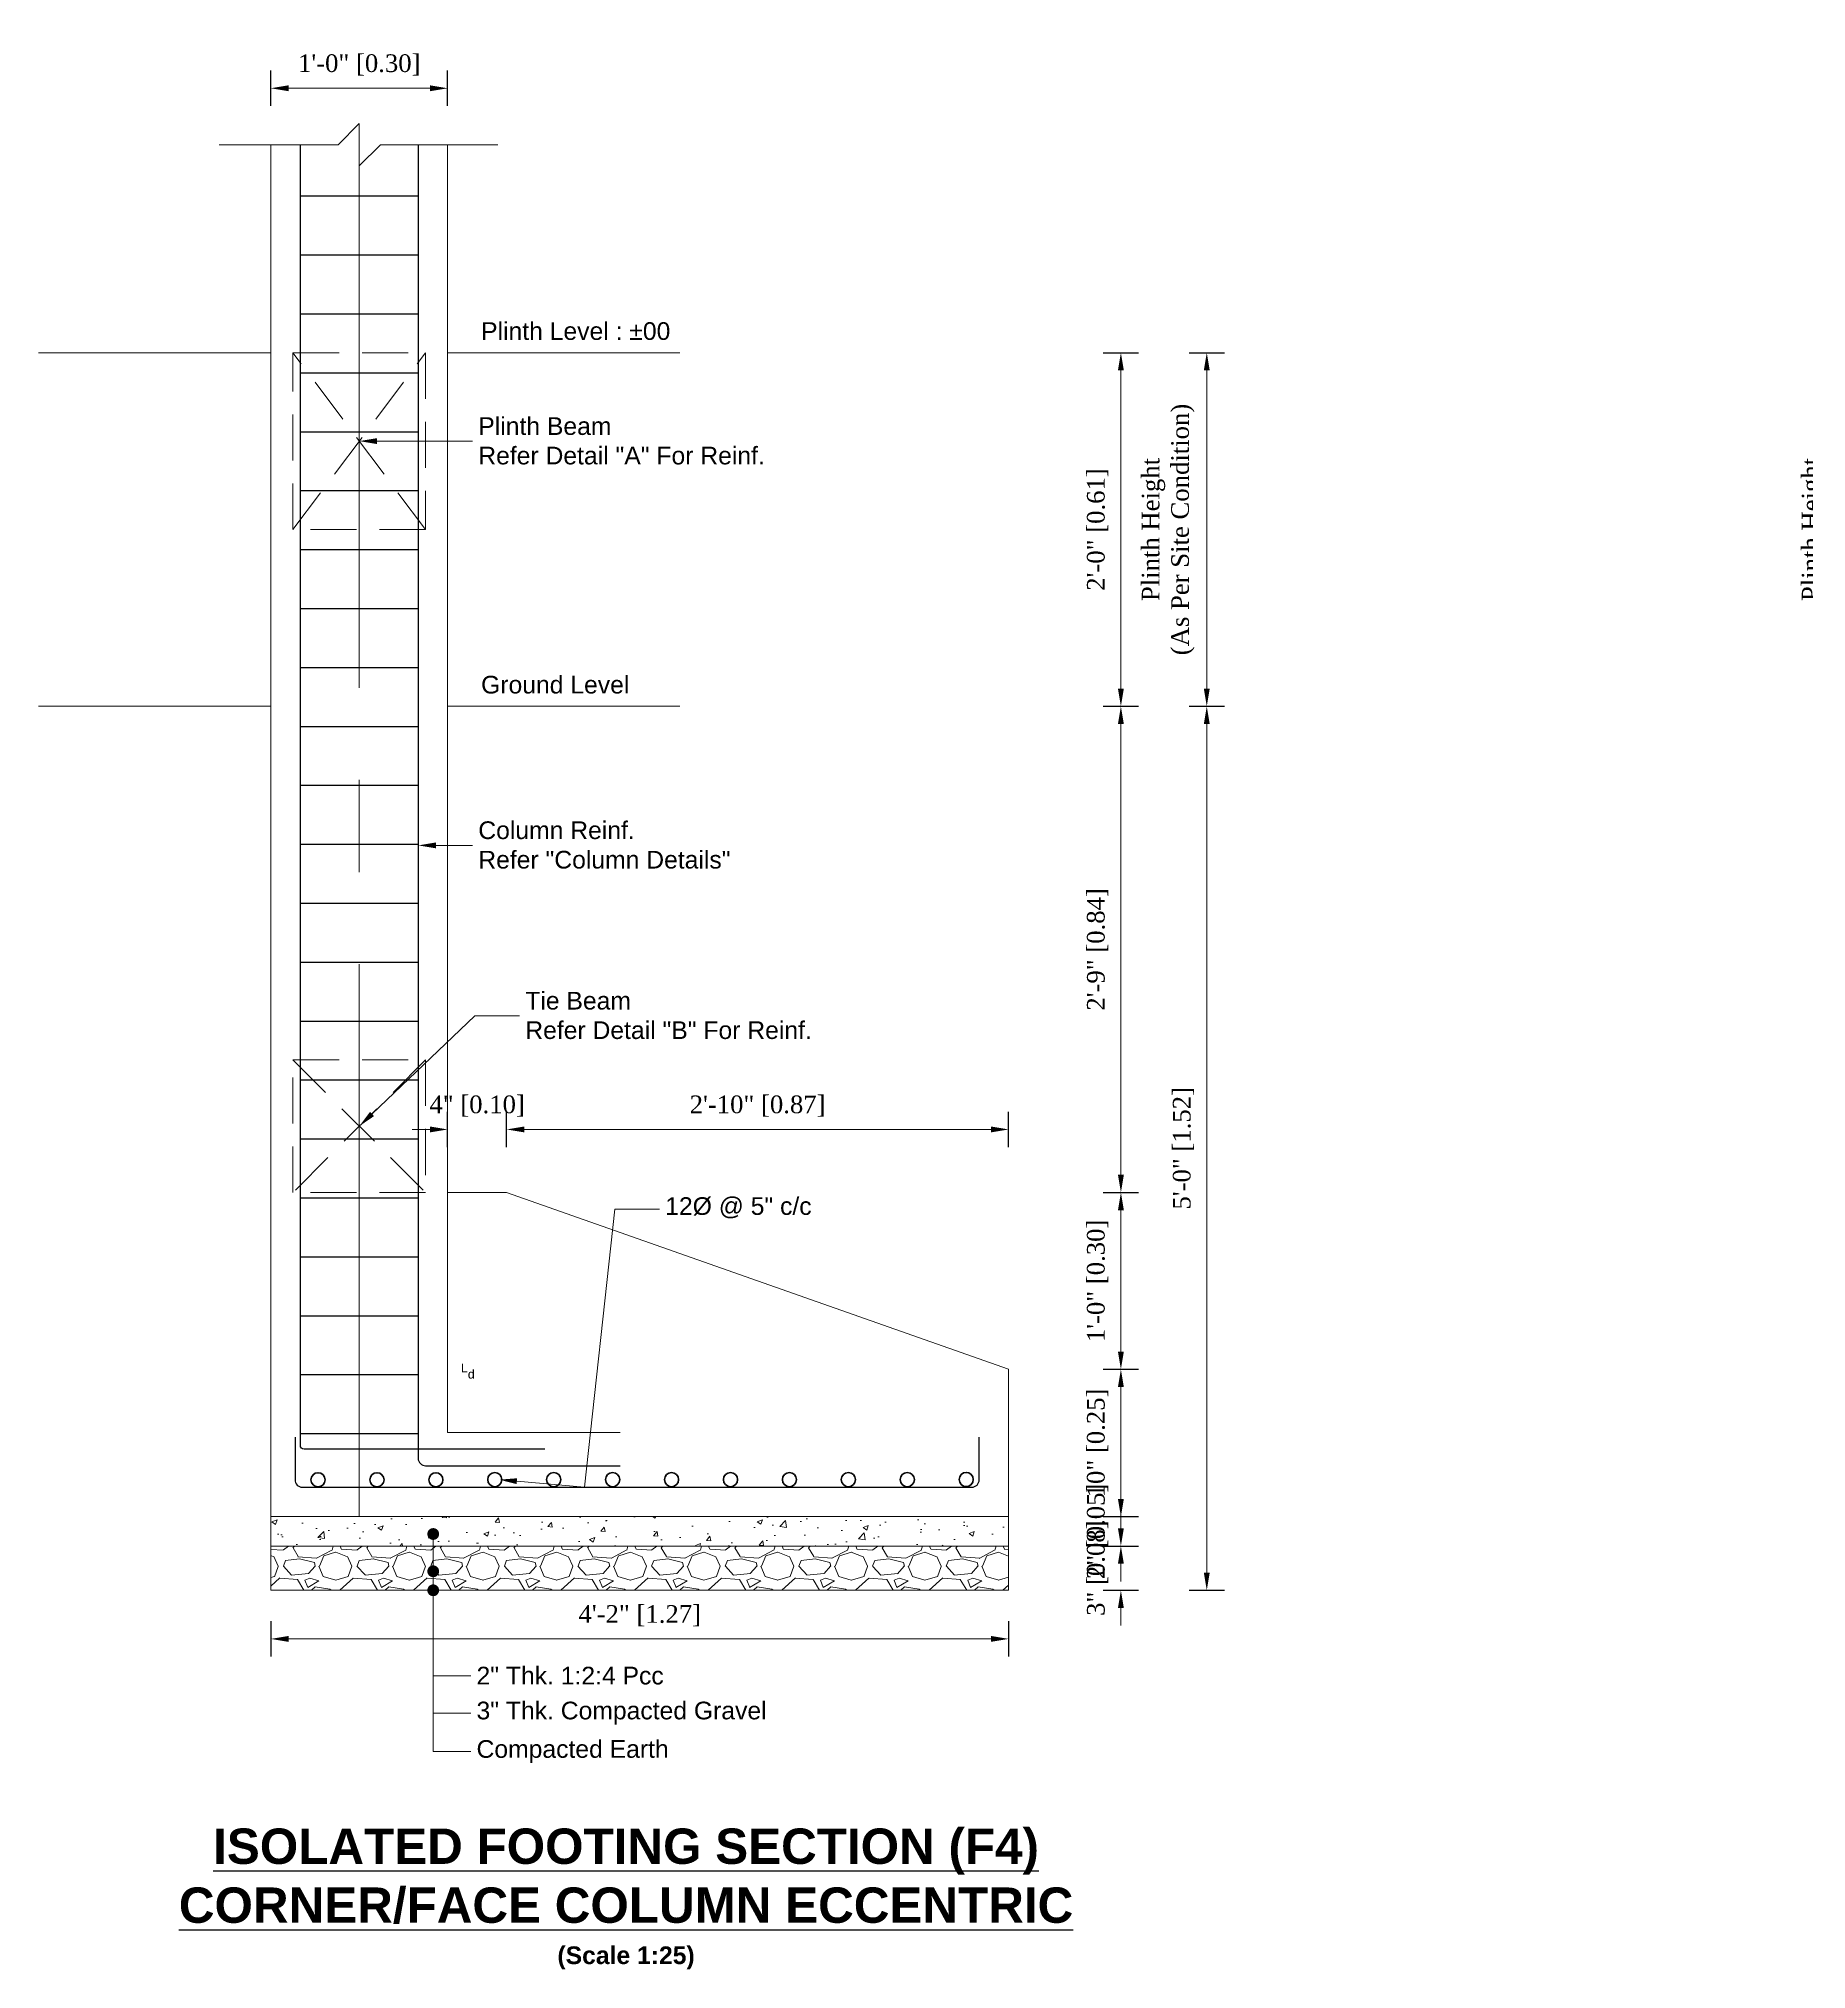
# Model space of a CAD drawing. Header units: feet. Extents: x 4160 to 31260, y -20219 to -1382.
# Drawn here: x 21050 to 21170, y -5240.3 to -5109.2 of the extents above; entities that cross this region are included whole.
import ezdxf
from ezdxf import colors
from ezdxf.entities.mleader import LeaderData, LeaderLine
from ezdxf.math import Vec2, Vec3

# ---------------------------------------------------------------- set-up
doc = ezdxf.new("R2010")
doc.units = ezdxf.units.FT
doc.header["$LTSCALE"] = 50
doc.header["$MEASUREMENT"] = 0
doc.header["$PDMODE"] = 34
doc.linetypes.add('CENTER2', pattern=[1.125, 0.75, -0.125, 0.125, -0.125])
doc.linetypes.add('HIDDEN', pattern=[0.375, 0.25, -0.125])
for name, color, linetype, lineweight in [('IES_WR_Center Line', 7, 'CENTER2', 13), ('IES_WR_Dimension', 7, 'Continuous', 15), ('IES_WR_Elevation', 4, 'Continuous', 15), ('IES_WR_GL', 3, 'ORIGINAL_GL', 15), ('IES_WR_Hatch ANSI31', 8, 'Continuous', 15), ('IES_WR_Leader', 7, 'Continuous', 15), ('IES_WR_Rebar Concrete Line', 2, 'Continuous', 15), ('IES_WR_Rebar-Main', 1, 'Continuous', 30), ('IES_WR_Stirrups', 6, 'Continuous', 25), ('IES_WR_Text Structure', 70, 'Continuous', 20), ('Reference', 7, 'Continuous', 15), ('Reinforcement', 1, 'Continuous', 40)]:
    doc.layers.add(name, color=color, linetype=linetype, lineweight=lineweight)
doc.layers.add('IES_WR_TEMPLATE-TITLE TEXT', color=7, linetype='Continuous')
doc.styles.add('arial', font='times.ttf')
doc.styles.add('Arial Annotation', font='arial.ttf', dxfattribs={"height": 0.06})
doc.styles.get("Standard").update_dxf_attribs({"font": 'arial.ttf'})
doc.linetypes.add('ORIGINAL_GL', pattern='A,10,-1,["V",Standard,S=2,R=180,X=1,Y=0],-1,0', length=12)
doc.dimstyles.new('SECS', dxfattribs={"dimtxt": 0.06, "dimasz": 0.06, "dimexe": 0.06, "dimexo": 0, "dimgap": 0.04, "dimtad": 1, "dimdec": 0, "dimzin": 3, "dimdsep": 46, "dimlunit": 4, "dimtxsty": 'arial', "dimcen": 1.25, "dimclrd": 256, "dimclrt": 3, "dimadec": 0, "dimazin": 0, "dimtfac": 1, "dimtdec": 0, "dimtix": 1, "dimtofl": 0, "dimtmove": 2, "dimatfit": 1, "dimfxl": 0.06, "dimfxlon": 1, "dimtolj": 1, "dimtzin": 0, "dimlwd": -1, "dimarcsym": 0})

# ---------------------------------------------------------------- blocks, each defined once
blk = doc.blocks.new('*U360')
at = {"layer": 'IES_WR_Stirrups'}
blk.add_lwpolyline([(0, 4), (0, -4)], dxfattribs=at)
blk = doc.blocks.new('*U361')
at = {"color": 0, "linetype": 'ByBlock', "lineweight": -2, "transparency": 16777216, "rotation": 90}
for p in [(539.81, 186.35), (539.81, 182.35), (539.81, 178.35), (539.81, 174.35), (539.81, 170.35), (539.81, 166.35), (539.81, 162.35), (539.81, 158.35), (539.81, 154.35), (539.81, 150.35), (539.81, 146.35), (539.81, 142.35), (539.81, 138.35), (539.81, 134.35), (539.81, 130.35), (539.81, 126.35), (539.81, 122.35), (539.81, 118.35), (539.81, 114.35), (539.81, 110.35), (539.81, 106.35), (539.81, 102.35)]:
    blk.add_blockref('*U360', p, dxfattribs=at)
blk = doc.blocks.new('*D685')
at = {"layer": 'Defpoints', "color": 0}
for p in [(21077.79, -5112.59), (21065.79, -5116.42), (21077.79, -5116.42)]:
    blk.add_point(p, dxfattribs=at)
at = {"layer": 'IES_WR_Dimension', "color": 0, "lineweight": -2}
for p, q in [((21065.79, -5113.79), (21065.79, -5111.39)), ((21077.79, -5113.79), (21077.79, -5111.39))]:
    blk.add_line(p, q, dxfattribs=at)
at = {"layer": 'IES_WR_Dimension'}
blk.add_line((21066.99, -5112.59), (21076.59, -5112.59), dxfattribs=at)
for points in [[(21066.99, -5112.39), (21066.99, -5112.79), (21065.79, -5112.59)], [(21076.59, -5112.39), (21076.59, -5112.79), (21077.79, -5112.59)]]:
    blk.add_solid(points, dxfattribs=at)
at = {"layer": 'IES_WR_Dimension', "color": 3, "insert": (21071.79, -5111.01), "char_height": 1.2, "attachment_point": 5, "style": 'arial'}
blk.add_mtext('\\A1;1\'-0" [0.30]', dxfattribs=at)
blk = doc.blocks.new('*D687')
at = {"layer": 'Defpoints', "color": 0}
for p in [(21065.79, -5214.54), (21115.87, -5214.54), (21115.87, -5217.84)]:
    blk.add_point(p, dxfattribs=at)
at = {"layer": 'IES_WR_Dimension', "color": 0, "lineweight": -2}
for p, q in [((21065.79, -5216.64), (21065.79, -5219.04)), ((21115.87, -5216.64), (21115.87, -5219.04))]:
    blk.add_line(p, q, dxfattribs=at)
at = {"layer": 'IES_WR_Dimension'}
blk.add_line((21066.99, -5217.84), (21114.67, -5217.84), dxfattribs=at)
for points in [[(21066.99, -5217.64), (21066.99, -5218.04), (21065.79, -5217.84)], [(21114.67, -5217.64), (21114.67, -5218.04), (21115.87, -5217.84)]]:
    blk.add_solid(points, dxfattribs=at)
at = {"layer": 'IES_WR_Dimension', "color": 3, "insert": (21090.83, -5216.27), "char_height": 1.2, "attachment_point": 5, "style": 'arial'}
blk.add_mtext('\\A1;4\'-2" [1.27]', dxfattribs=at)
blk = doc.blocks.new('*D689')
at = {"layer": 'Defpoints', "color": 0}
for p in [(21115.87, -5211.54), (21123.49, -5211.54), (21115.87, -5214.54)]:
    blk.add_point(p, dxfattribs=at)
at = {"layer": 'IES_WR_Dimension'}
for p, q in [((21123.49, -5210.34), (21123.49, -5209.14)), ((21123.49, -5215.74), (21123.49, -5216.94))]:
    blk.add_line(p, q, dxfattribs=at)
at = {"layer": 'IES_WR_Dimension', "color": 0, "lineweight": -2}
for p, q in [((21122.29, -5211.54), (21124.69, -5211.54)), ((21122.29, -5214.54), (21124.69, -5214.54))]:
    blk.add_line(p, q, dxfattribs=at)
at = {"layer": 'IES_WR_Dimension'}
for points in [[(21123.29, -5210.34), (21123.69, -5210.34), (21123.49, -5211.54)], [(21123.29, -5215.74), (21123.69, -5215.74), (21123.49, -5214.54)]]:
    blk.add_solid(points, dxfattribs=at)
at = {"layer": 'IES_WR_Dimension', "color": 3, "insert": (21121.91, -5213.04), "char_height": 1.2, "attachment_point": 5, "rotation": 90, "style": 'arial'}
blk.add_mtext('\\A1;3" [0.08]', dxfattribs=at)
blk = doc.blocks.new('*D691')
at = {"layer": 'Defpoints', "color": 0}
for p in [(21115.87, -5209.54), (21123.49, -5209.54), (21115.87, -5211.54)]:
    blk.add_point(p, dxfattribs=at)
at = {"layer": 'IES_WR_Dimension'}
for p, q in [((21123.49, -5208.34), (21123.49, -5207.14)), ((21123.49, -5212.74), (21123.49, -5213.94))]:
    blk.add_line(p, q, dxfattribs=at)
at = {"layer": 'IES_WR_Dimension', "color": 0, "lineweight": -2}
for p, q in [((21122.29, -5209.54), (21124.69, -5209.54)), ((21122.29, -5211.54), (21124.69, -5211.54))]:
    blk.add_line(p, q, dxfattribs=at)
at = {"layer": 'IES_WR_Dimension'}
for points in [[(21123.29, -5208.34), (21123.69, -5208.34), (21123.49, -5209.54)], [(21123.29, -5212.74), (21123.69, -5212.74), (21123.49, -5211.54)]]:
    blk.add_solid(points, dxfattribs=at)
at = {"layer": 'IES_WR_Dimension', "color": 3, "insert": (21121.91, -5210.54), "char_height": 1.2, "attachment_point": 5, "rotation": 90, "style": 'arial'}
blk.add_mtext('\\A1;2" [0.05]', dxfattribs=at)
blk = doc.blocks.new('*D693')
at = {"layer": 'Defpoints', "color": 0}
for p in [(21081.79, -5187.54), (21123.49, -5187.54), (21115.87, -5199.54)]:
    blk.add_point(p, dxfattribs=at)
at = {"layer": 'IES_WR_Dimension', "color": 0, "lineweight": -2}
for p, q in [((21122.29, -5187.54), (21124.69, -5187.54)), ((21122.29, -5199.54), (21124.69, -5199.54))]:
    blk.add_line(p, q, dxfattribs=at)
at = {"layer": 'IES_WR_Dimension'}
blk.add_line((21123.49, -5198.34), (21123.49, -5188.74), dxfattribs=at)
for points in [[(21123.29, -5188.74), (21123.69, -5188.74), (21123.49, -5187.54)], [(21123.29, -5198.34), (21123.69, -5198.34), (21123.49, -5199.54)]]:
    blk.add_solid(points, dxfattribs=at)
at = {"layer": 'IES_WR_Dimension', "color": 3, "insert": (21121.91, -5193.54), "char_height": 1.2, "attachment_point": 5, "rotation": 90, "style": 'arial'}
blk.add_mtext('\\A1;1\'-0" [0.30]', dxfattribs=at)
blk = doc.blocks.new('*D695')
at = {"layer": 'Defpoints', "color": 0}
for p in [(21093.56, -5154.54), (21123.49, -5154.54), (21077.79, -5187.54)]:
    blk.add_point(p, dxfattribs=at)
at = {"layer": 'IES_WR_Dimension', "color": 0, "lineweight": -2}
for p, q in [((21122.29, -5154.54), (21124.69, -5154.54)), ((21122.29, -5187.54), (21124.69, -5187.54))]:
    blk.add_line(p, q, dxfattribs=at)
at = {"layer": 'IES_WR_Dimension'}
blk.add_line((21123.49, -5186.34), (21123.49, -5155.74), dxfattribs=at)
for points in [[(21123.29, -5155.74), (21123.69, -5155.74), (21123.49, -5154.54)], [(21123.29, -5186.34), (21123.69, -5186.34), (21123.49, -5187.54)]]:
    blk.add_solid(points, dxfattribs=at)
at = {"layer": 'IES_WR_Dimension', "color": 3, "insert": (21121.91, -5171.04), "char_height": 1.2, "attachment_point": 5, "rotation": 90, "style": 'arial'}
blk.add_mtext('\\A1;2\'-9" [0.84]', dxfattribs=at)
blk = doc.blocks.new('*D697')
at = {"layer": 'Defpoints', "color": 0}
for p in [(21093.56, -5130.54), (21123.49, -5130.54), (21093.56, -5154.54)]:
    blk.add_point(p, dxfattribs=at)
at = {"layer": 'IES_WR_Dimension', "color": 0, "lineweight": -2}
for p, q in [((21122.29, -5130.54), (21124.69, -5130.54)), ((21122.29, -5154.54), (21124.69, -5154.54))]:
    blk.add_line(p, q, dxfattribs=at)
at = {"layer": 'IES_WR_Dimension'}
blk.add_line((21123.49, -5153.34), (21123.49, -5131.74), dxfattribs=at)
for points in [[(21123.29, -5131.74), (21123.69, -5131.74), (21123.49, -5130.54)], [(21123.29, -5153.34), (21123.69, -5153.34), (21123.49, -5154.54)]]:
    blk.add_solid(points, dxfattribs=at)
at = {"layer": 'IES_WR_Dimension', "color": 3, "insert": (21121.91, -5142.54), "char_height": 1.2, "attachment_point": 5, "rotation": 90, "style": 'arial'}
blk.add_mtext('\\A1;2\'-0" [0.61]', dxfattribs=at)
blk = doc.blocks.new('*D699')
at = {"layer": 'Defpoints', "color": 0}
for p in [(21093.56, -5154.54), (21129.32, -5154.54), (21115.87, -5214.54)]:
    blk.add_point(p, dxfattribs=at)
at = {"layer": 'IES_WR_Dimension', "color": 0, "lineweight": -2}
for p, q in [((21128.12, -5154.54), (21130.52, -5154.54)), ((21128.12, -5214.54), (21130.52, -5214.54))]:
    blk.add_line(p, q, dxfattribs=at)
at = {"layer": 'IES_WR_Dimension'}
blk.add_line((21129.32, -5213.34), (21129.32, -5155.74), dxfattribs=at)
for points in [[(21129.12, -5155.74), (21129.52, -5155.74), (21129.32, -5154.54)], [(21129.12, -5213.34), (21129.52, -5213.34), (21129.32, -5214.54)]]:
    blk.add_solid(points, dxfattribs=at)
at = {"layer": 'IES_WR_Dimension', "color": 3, "insert": (21127.74, -5184.54), "char_height": 1.2, "attachment_point": 5, "rotation": 90, "style": 'arial'}
blk.add_mtext('\\A1;5\'-0" [1.52]', dxfattribs=at)
blk = doc.blocks.new('*D701')
at = {"layer": 'Defpoints', "color": 0}
for p in [(21093.56, -5130.54), (21129.32, -5130.54), (21093.56, -5154.54)]:
    blk.add_point(p, dxfattribs=at)
at = {"layer": 'IES_WR_Dimension', "color": 0, "lineweight": -2}
for p, q in [((21128.12, -5130.54), (21130.52, -5130.54)), ((21128.12, -5154.54), (21130.52, -5154.54))]:
    blk.add_line(p, q, dxfattribs=at)
at = {"layer": 'IES_WR_Dimension'}
blk.add_line((21129.32, -5153.34), (21129.32, -5131.74), dxfattribs=at)
for points in [[(21129.12, -5131.74), (21129.52, -5131.74), (21129.32, -5130.54)], [(21129.12, -5153.34), (21129.52, -5153.34), (21129.32, -5154.54)]]:
    blk.add_solid(points, dxfattribs=at)
at = {"layer": 'IES_WR_Dimension', "color": 3, "insert": (21126.7, -5142.54), "char_height": 1.2, "attachment_point": 5, "rotation": 90, "style": 'arial'}
blk.add_mtext('\\A1;Plinth Height^J(As Per Site Condition)', dxfattribs=at)
blk = doc.blocks.new('_Dot')
at = {"color": 0, "linetype": 'ByBlock', "lineweight": -2}
blk.add_line((-0.5, 0), (-1, 0), dxfattribs=at)
at = {"color": 0, "linetype": 'ByBlock', "const_width": 0.5}
blk.add_lwpolyline([(-0.25, 0, 1), (0.25, 0, 1)], format="xyb", close=True, dxfattribs=at)
blk = doc.blocks.new('*D703')
at = {"layer": 'Defpoints', "color": 0}
for p in [(21115.87, -5199.54), (21115.87, -5209.54), (21123.49, -5209.54)]:
    blk.add_point(p, dxfattribs=at)
at = {"layer": 'IES_WR_Dimension', "color": 0, "lineweight": -2}
for p, q in [((21122.29, -5199.54), (21124.69, -5199.54)), ((21122.29, -5209.54), (21124.69, -5209.54))]:
    blk.add_line(p, q, dxfattribs=at)
at = {"layer": 'IES_WR_Dimension'}
blk.add_line((21123.49, -5200.74), (21123.49, -5208.34), dxfattribs=at)
for points in [[(21123.29, -5200.74), (21123.69, -5200.74), (21123.49, -5199.54)], [(21123.29, -5208.34), (21123.69, -5208.34), (21123.49, -5209.54)]]:
    blk.add_solid(points, dxfattribs=at)
at = {"layer": 'IES_WR_Dimension', "color": 3, "insert": (21121.91, -5204.54), "char_height": 1.2, "attachment_point": 5, "rotation": 90, "style": 'arial'}
blk.add_mtext('\\A1;10" [0.25]', dxfattribs=at)
blk = doc.blocks.new('*D705')
at = {"layer": 'Defpoints', "color": 0}
for p in [(21081.79, -5183.26), (21077.79, -5187.54), (21081.79, -5187.54)]:
    blk.add_point(p, dxfattribs=at)
at = {"layer": 'IES_WR_Dimension', "color": 0, "lineweight": -2}
for p, q in [((21077.79, -5184.46), (21077.79, -5182.06)), ((21081.79, -5184.46), (21081.79, -5182.06))]:
    blk.add_line(p, q, dxfattribs=at)
at = {"layer": 'IES_WR_Dimension'}
for p, q in [((21076.59, -5183.26), (21075.39, -5183.26)), ((21082.99, -5183.26), (21084.19, -5183.26))]:
    blk.add_line(p, q, dxfattribs=at)
for points in [[(21076.59, -5183.06), (21076.59, -5183.46), (21077.79, -5183.26)], [(21082.99, -5183.06), (21082.99, -5183.46), (21081.79, -5183.26)]]:
    blk.add_solid(points, dxfattribs=at)
at = {"layer": 'IES_WR_Dimension', "color": 3, "insert": (21079.79, -5181.68), "char_height": 1.2, "attachment_point": 5, "style": 'arial'}
blk.add_mtext('\\A1;4" [0.10]', dxfattribs=at)
blk = doc.blocks.new('*D707')
at = {"layer": 'Defpoints', "color": 0}
for p in [(21115.87, -5183.26), (21081.79, -5187.54), (21115.87, -5199.54)]:
    blk.add_point(p, dxfattribs=at)
at = {"layer": 'IES_WR_Dimension', "color": 0, "lineweight": -2}
for p, q in [((21081.79, -5184.46), (21081.79, -5182.06)), ((21115.87, -5184.46), (21115.87, -5182.06))]:
    blk.add_line(p, q, dxfattribs=at)
at = {"layer": 'IES_WR_Dimension'}
blk.add_line((21082.99, -5183.26), (21114.67, -5183.26), dxfattribs=at)
for points in [[(21082.99, -5183.06), (21082.99, -5183.46), (21081.79, -5183.26)], [(21114.67, -5183.06), (21114.67, -5183.46), (21115.87, -5183.26)]]:
    blk.add_solid(points, dxfattribs=at)
at = {"layer": 'IES_WR_Dimension', "color": 3, "insert": (21098.83, -5181.68), "char_height": 1.2, "attachment_point": 5, "style": 'arial'}
blk.add_mtext('\\A1;2\'-10" [0.87]', dxfattribs=at)
blk = doc.blocks.new('*D749')
at = {"layer": 'Defpoints', "color": 0}
for p in [(21174.12, -5130.54), (21209.88, -5130.54), (21209.88, -5154.54)]:
    blk.add_point(p, dxfattribs=at)
at = {"layer": 'IES_WR_Dimension', "color": 0, "lineweight": -2}
for p, q in [((21175.32, -5130.54), (21172.92, -5130.54)), ((21175.32, -5154.54), (21172.92, -5154.54))]:
    blk.add_line(p, q, dxfattribs=at)
at = {"layer": 'IES_WR_Dimension'}
blk.add_line((21174.12, -5153.34), (21174.12, -5131.74), dxfattribs=at)
for points in [[(21173.92, -5131.74), (21174.32, -5131.74), (21174.12, -5130.54)], [(21173.92, -5153.34), (21174.32, -5153.34), (21174.12, -5154.54)]]:
    blk.add_solid(points, dxfattribs=at)
at = {"layer": 'IES_WR_Dimension', "color": 3, "insert": (21171.5, -5142.54), "char_height": 1.2, "attachment_point": 5, "rotation": 90, "style": 'arial'}
blk.add_mtext('\\A1;Plinth Height^J(As Per Site Condition)', dxfattribs=at)
blk = doc.blocks.new('REBAR CUT')
at = {"layer": 'Reinforcement'}
blk.add_circle((0, 0), 0.024, dxfattribs=at)

msp = doc.modelspace()

# ---------------------------------------------------------------- hatches: boundary and pattern name
at = {"layer": 'IES_WR_Hatch ANSI31'}
h = msp.add_hatch(dxfattribs=at)
h.set_pattern_fill('AR-CONC', color=256, scale=0.025)
h.set_pattern_definition([(50, (20425.1583, -5307.9408), (3.586301, -0.313761), [0.375, -4.125]), (355, (20425.1583, -5307.9408), (-0.693757, 3.76096), [0.3, -3.3]), (100.45144, (20425.4572, -5307.967), (2.892544, 3.4472), [0.318701, -3.50571]), (46.1842, (20425.1583, -5306.941), (5.336207, -0.827596), [0.5625, -6.1875]), (96.6356, (20425.603, -5307.01), (4.67331, 4.870593), [0.47805, -5.25857]), (351.1842, (20425.1583, -5306.941), (4.67331, 4.870593), [0.45, -4.95]), (21, (20425.6583, -5307.1908), (2.984535, -2.013094), [0.375, -4.125]), (326, (20425.6583, -5307.1908), (1.216577, 3.62575), [0.3, -3.3]), (71.45144, (20425.907, -5307.3586), (4.201112, 1.612656), [0.318701, -3.50571]), (37.5, (20425.1583, -5307.9408), (0.0607993, 1.6644693), [0, -3.26, 0, -3.35, 0, -3.3125]), (7.5, (20425.1583, -5307.9408), (1.3153477, 1.9720586), [0, -1.91, 0, -3.185, 0, -1.2625]), (327.5, (20424.0433, -5307.9408), (2.6691122, -0.1127744), [0, -1.25, 0, -3.9, 0, -5.175]), (317.5, (20423.5433, -5307.9408), (2.915931, 0.500525), [0, -1.625, 0, -2.59, 0, -3.675])])
h.paths.add_polyline_path([(21065.79, -5209.54), (21065.79, -5211.54), (21115.87, -5211.54), (21115.87, -5209.54)])
h = msp.add_hatch(dxfattribs=at)
h.set_pattern_fill('GRAVEL', color=256, scale=0.25)
h.set_pattern_definition([(228.01279, (20428.75833, -5302.9408), (-40, -45), [0.67268, -66.59544]), (184.96974, (20428.30833, -5303.4408), (60, 5), [1.15434, -114.279624]), (132.510447, (20427.15833, -5303.5408), (50, -55), [0.81394, -80.580163]), (267.27369, (20425.20833, -5304.7908), (5, 100), [1.05119, -104.06779]), (292.833654, (20425.15833, -5305.8408), (-25, 60), [1.030775, -102.046866]), (357.27369, (20425.55833, -5306.7908), (-100, 5), [1.05119, -104.06779]), (37.69424, (20426.60833, -5306.8408), (-65, -50), [1.390145, -137.624243]), (72.255328, (20427.70833, -5305.9908), (35, 110), [1.31244, -129.931607]), (121.429566, (20428.10833, -5304.7408), (-40, 65), [1.05475, -104.420366]), (175.23636, (20427.55833, -5303.8408), (55, -5), [1.20416, -59.003813]), (222.397438, (20426.35833, -5303.7408), (-60, -55), [1.55724, -154.166875]), (138.814075, (20430.15833, -5304.8408), (-35, 30), [0.531505, -52.619224]), (171.469234, (20429.75833, -5304.4908), (65, -10), [1.011185, -100.107557]), (225, (20428.7583, -5304.3408), (-6e-16, -5), [0.707105, -6.363963]), (203.19859, (20428.4083, -5303.7408), (25, 10), [0.38079, -37.698076]), (291.80141, (20428.0583, -5303.8908), (-5, 15), [0.538515, -26.38731]), (30.96376, (20428.2583, -5304.3908), (15, 10), [0.874645, -28.280114]), (161.56505, (20429.0083, -5303.9408), (10, -5), [0.632455, -15.178933]), (16.38954, (20425.15833, -5303.8908), (50, 15), [0.886, -87.714226]), (70.346176, (20426.00833, -5303.6408), (-20, -55), [0.743305, -73.58704]), (293.19859, (20429.0083, -5302.9408), (-10, 25), [0.761575, -37.31729]), (343.61046, (20429.30833, -5303.6408), (-50, 15), [0.886, -87.714226]), (339.44395, (20425.1583, -5306.9908), (-25, 10), [0.8544, -41.86562]), (294.77514, (20425.95833, -5307.2908), (-25, 55), [0.71589, -70.873215]), (66.80141, (20429.0583, -5307.9408), (10, 25), [0.761575, -37.31729]), (17.354025, (20429.35833, -5307.2408), (-65, -20), [0.838155, -82.977118]), (69.44395, (20426.6083, -5307.9408), (-10, -25), [0.4272, -42.29282]), (101.30993, (20428.7583, -5307.9408), (-5, 20), [0.25495, -25.240148]), (165.96376, (20428.7083, -5307.6908), (15, -5), [1.030775, -19.584753]), (186.009006, (20427.70833, -5307.4408), (50, 5), [0.95525, -94.569616]), (303.69007, (20428.2583, -5304.8408), (-5, 10), [0.72111, -17.306646]), (353.157227, (20428.65833, -5305.4408), (85, -10), [1.25897, -124.637813]), (60.945396, (20429.90833, -5305.5908), (-20, -35), [0.51478, -50.96337]), (90, (20430.1583, -5305.141), (-5, 5), [0.3, -4.7]), (120.25644, (20427.60833, -5307.2908), (20, -35), [0.69462, -68.7676]), (48.01279, (20427.25833, -5306.6908), (40, 45), [1.34536, -65.92276]), (0, (20428.1583, -5305.691), (5, 5), [1.3, -3.7]), (325.304846, (20429.45833, -5305.6908), (50, -35), [0.79057, -78.26637]), (254.0546, (20430.1083, -5306.1408), (-5, -20), [0.72801, -35.67254]), (207.645975, (20429.90833, -5306.8408), (-95, -50), [1.185325, -117.34737]), (175.42608, (20428.85833, -5307.3908), (-65, 5), [1.253995, -124.145367])])
h.paths.add_polyline_path([(21065.79, -5211.54), (21065.79, -5214.54), (21115.87, -5214.54), (21115.87, -5211.54)])

# ---------------------------------------------------------------- linework, layer by layer
at = {"layer": 'IES_WR_Center Line'}
msp.add_lwpolyline([(21071.79, -5209.54), (21071.79, -5116.42)], dxfattribs=at)
at = {"layer": 'IES_WR_Dimension'}
msp.add_lwpolyline([(21077.79, -5187.54), (21077.79, -5203.84), (21089.5, -5203.84)], dxfattribs=at)
at = {"layer": 'IES_WR_Elevation'}
for p, q in [((21065.79, -5130.54), (21050.02, -5130.54)), ((21093.56, -5130.54), (21077.79, -5130.54))]:
    msp.add_line(p, q, dxfattribs=at)
at = {"layer": 'IES_WR_GL', "ltscale": 0.025}
for points in [[(21050.02, -5154.54), (21065.79, -5154.54)], [(21077.79, -5154.54), (21093.56, -5154.54)]]:
    msp.add_lwpolyline(points, dxfattribs=at)
at = {"layer": 'IES_WR_Rebar Concrete Line'}
for points in [[(21065.79, -5116.42), (21065.79, -5187.54), (21065.79, -5187.54), (21065.79, -5209.54), (21115.87, -5209.54), (21115.87, -5199.54), (21081.79, -5187.54), (21077.79, -5187.54), (21077.79, -5116.42)], [(21065.79, -5209.54), (21115.87, -5209.54)], [(21065.79, -5209.54), (21065.79, -5214.54)], [(21115.87, -5214.54), (21115.87, -5209.54)], [(21065.79, -5211.54), (21115.87, -5211.54)], [(21065.79, -5214.54), (21115.87, -5214.54)]]:
    msp.add_lwpolyline(points, dxfattribs=at)
at = {"layer": 'IES_WR_Rebar Concrete Line', "linetype": 'HIDDEN', "ltscale": 0.25}
for points in [[(21067.29, -5130.54), (21076.29, -5130.54), (21076.29, -5142.54), (21067.29, -5142.54)], [(21067.29, -5178.54), (21076.29, -5178.54), (21076.29, -5187.54), (21067.29, -5187.54)]]:
    msp.add_lwpolyline(points, close=True, dxfattribs=at)
for points in [[(21076.29, -5142.54), (21067.29, -5130.54)], [(21067.29, -5142.54), (21076.29, -5130.54)], [(21067.29, -5178.54), (21076.29, -5187.54)], [(21076.29, -5178.54), (21067.29, -5187.54)]]:
    msp.add_lwpolyline(points, dxfattribs=at)
at = {"layer": 'IES_WR_Rebar-Main'}
for points in [[(21084.39, -5204.96), (21068.04, -5204.96, -0.414214), (21067.79, -5204.71), (21067.79, -5116.42)], [(21075.79, -5116.42), (21075.79, -5205.59, 0.414214), (21076.29, -5206.09), (21089.5, -5206.09)], [(21067.43, -5204.14), (21067.43, -5207.04, 0.414214), (21067.93, -5207.54), (21113.37, -5207.54, 0.414214), (21113.87, -5207.04), (21113.87, -5204.14)]]:
    msp.add_lwpolyline(points, format="xyb", dxfattribs=at)
at = {"layer": 'Reference'}
msp.add_lwpolyline([(21062.28, -5116.42), (21070.35, -5116.42), (21071.79, -5114.98), (21071.79, -5117.86), (21073.23, -5116.42), (21081.2, -5116.42)], dxfattribs=at)

# ---------------------------------------------------------------- block references
msp.add_blockref('*U361', (20531.98, -5306.25))
at = {"xscale": 20, "yscale": 20, "zscale": 20}
for p in [(21068.99, -5207.04), (21072.99, -5207.04), (21076.99, -5207.04), (21080.99, -5207.03), (21084.99, -5207.03), (21088.99, -5207.03), (21092.99, -5207.03), (21096.99, -5207.03), (21100.99, -5207.03), (21104.99, -5207.03), (21108.99, -5207.03), (21112.99, -5207.02)]:
    msp.add_blockref('REBAR CUT', p, dxfattribs=at)

# ---------------------------------------------------------------- texts
at = {"layer": 'IES_WR_TEMPLATE-TITLE TEXT', "insert": (21059.21, -5230.71), "char_height": 2.4, "width": 61.3817, "attachment_point": 1, "style": 'Arial Annotation'}
msp.add_mtext('\\pxqc;{\\fArial|b1|i0|c0|p34;\\LISOLATED FOOTING SECTION (F4)\\PCORNER/FACE COLUMN ECCENTRIC \\P\\H0.5x;\\l(Scale 1:25)}', dxfattribs=at)
at = {"layer": 'IES_WR_Text Structure', "char_height": 1.2, "width": 61.3817, "attachment_point": 1, "style": 'Arial Annotation'}
for s, insert in [('Plinth Level : %%P00', (21080.06, -5128.47)), ('Ground Level', (21080.06, -5152.47))]:
    msp.add_mtext(s, dxfattribs=dict(at, insert=insert))
at = {"layer": 'IES_WR_Text Structure', "insert": (21079.16, -5199.66), "char_height": 0.6, "attachment_point": 5, "style": 'Arial Annotation'}
msp.add_mtext('\\A1;L{\\S^ d;}', dxfattribs=at)

# ---------------------------------------------------------------- dimensions: what is measured, and where the dimension line sits
at = {"layer": 'IES_WR_Dimension'}
for base, p1, p2, picture, middle in [((21077.79, -5112.59), (21065.79, -5116.42), (21077.79, -5116.42), '*D685', (21071.79, -5111.01)), ((21081.79, -5183.26), (21077.79, -5187.54), (21081.79, -5187.54), '*D705', (21079.79, -5181.68)), ((21115.87, -5183.26), (21081.79, -5187.54), (21115.87, -5199.54), '*D707', (21098.83, -5181.68)), ((21115.87, -5217.84), (21065.79, -5214.54), (21115.87, -5214.54), '*D687', (21090.83, -5216.27))]:
    dim = msp.add_linear_dim(base=base, p1=p1, p2=p2, dimstyle='SECS', override={"dimscale": 0, "dimtix": 1, "dimtofl": 0, "dimtmove": 2, "dimatfit": 1}, dxfattribs=at)
    dim.commit()
    dim.dimension.update_dxf_attribs({"geometry": picture, "text_midpoint": middle})
for base, p1, p2, picture, middle in [((21123.49, -5130.54), (21093.56, -5154.54), (21093.56, -5130.54), '*D697', (21121.91, -5142.54)), ((21123.49, -5154.54), (21077.79, -5187.54), (21093.56, -5154.54), '*D695', (21121.91, -5171.04)), ((21129.32, -5154.54), (21115.87, -5214.54), (21093.56, -5154.54), '*D699', (21127.74, -5184.54)), ((21123.49, -5187.54), (21115.87, -5199.54), (21081.79, -5187.54), '*D693', (21121.91, -5193.54)), ((21123.49, -5209.54), (21115.87, -5199.54), (21115.87, -5209.54), '*D703', (21121.91, -5204.54)), ((21123.49, -5209.54), (21115.87, -5211.54), (21115.87, -5209.54), '*D691', (21121.91, -5210.54)), ((21123.49, -5211.54), (21115.87, -5214.54), (21115.87, -5211.54), '*D689', (21121.91, -5213.04))]:
    dim = msp.add_linear_dim(base=base, p1=p1, p2=p2, angle=90, dimstyle='SECS', override={"dimscale": 0, "dimtix": 1, "dimtofl": 0, "dimtmove": 2, "dimatfit": 1}, dxfattribs=at)
    dim.commit()
    dim.dimension.update_dxf_attribs({"geometry": picture, "text_midpoint": middle})
for base, p1, p2, picture, middle in [((21129.32, -5130.54), (21093.56, -5154.54), (21093.56, -5130.54), '*D701', (21126.7, -5142.54)), ((21174.12, -5130.54), (21209.88, -5154.54), (21209.88, -5130.54), '*D749', (21171.5, -5142.54))]:
    dim = msp.add_linear_dim(base=base, p1=p1, p2=p2, angle=90, text='Plinth Height^J(As Per Site Condition)', dimstyle='SECS', override={"dimscale": 0, "dimtix": 1, "dimtofl": 0, "dimtmove": 2, "dimatfit": 1}, dxfattribs=at)
    dim.commit()
    dim.dimension.update_dxf_attribs({"geometry": picture, "text_midpoint": middle})

# ---------------------------------------------------------------- leaders
at = {"layer": 'IES_WR_Leader'}
for points in [[(21077.79, -5187.54), (21077.79, -5195.69)], [(21089.5, -5203.84), (21077.79, -5203.84)]]:
    msp.add_leader(points, dimstyle='SECS', override={"dimscale": 0}, dxfattribs=at)
ml = msp.add_multileader_mtext('Standard', dxfattribs=at)
ml.set_content('Plinth Beam\\PRefer Detail "A" For Reinf.', color=256, style='Arial Annotation')
ml.set_leader_properties(color=256, linetype='ByLayer', lineweight=-1)
ml.build(insert=Vec2(0, 0))
ml.multileader.update_dxf_attribs({"text_left_attachment_type": 2, "text_right_attachment_type": 2, "dogleg_length": 0, "arrow_head_size": 1.2, "scale": 20})
ctx = ml.context
ctx.base_point, ctx.scale, ctx.char_height, ctx.arrow_head_size, ctx.landing_gap_size, ctx.plane_origin = Vec3(21079.47, -5136.54), 20, 1.2, 1.2, 0.4, Vec3(21071.79, -5136.54)
ctx.left_attachment, ctx.right_attachment = 2, 2
notes = []
notes.append((ctx, [(0, (1, 1, 0), (21079.47, -5136.54), (1, 0), 0, [(0, [(21071.79, -5136.54)], 0, [])])]))
ctx.mtext.insert, ctx.mtext.flow_direction = Vec3(21079.87, -5134.92), 5
ml = msp.add_multileader_mtext('Standard', dxfattribs=at)
ml.set_content('Column Reinf.\\PRefer "Column Details" ', color=256, style='Arial Annotation')
ml.set_leader_properties(color=256, linetype='ByLayer', lineweight=-1)
ml.build(insert=Vec2(0, 0))
ml.multileader.update_dxf_attribs({"text_left_attachment_type": 2, "text_right_attachment_type": 2, "dogleg_length": 0, "arrow_head_size": 1.2, "scale": 20})
ctx = ml.context
ctx.base_point, ctx.scale, ctx.char_height, ctx.arrow_head_size, ctx.landing_gap_size, ctx.plane_origin = Vec3(21079.47, -5163.98), 20, 1.2, 1.2, 0.4, Vec3(21071.79, -5163.98)
ctx.left_attachment, ctx.right_attachment = 2, 2
notes.append((ctx, [(0, (1, 1, 0), (21079.47, -5163.98), (1, 0), 0, [(0, [(21075.79, -5163.98)], 0, [])])]))
ctx.mtext.insert, ctx.mtext.flow_direction = Vec3(21079.87, -5162.35), 5
ml = msp.add_multileader_mtext('Standard', dxfattribs=at)
ml.set_content('Tie Beam^JRefer Detail "B" For Reinf.', color=256, style='Arial Annotation')
ml.set_leader_properties(color=256, linetype='ByLayer', lineweight=-1)
ml.build(insert=Vec2(0, 0))
ml.multileader.update_dxf_attribs({"text_left_attachment_type": 2, "text_right_attachment_type": 2, "dogleg_length": 0.151, "arrow_head_size": 1.2, "scale": 20})
ctx = ml.context
ctx.base_point, ctx.scale, ctx.char_height, ctx.arrow_head_size, ctx.landing_gap_size, ctx.plane_origin = Vec3(21082.66, -5175.54), 20, 1.2, 1.2, 0.4, Vec3(21071.79, -5183.04)
ctx.left_attachment, ctx.right_attachment = 2, 2
notes.append((ctx, [(0, (1, 1, 0), (21079.64, -5175.54), (1, 0), 3.02, [(0, [(21071.79, -5183.04)], 0, [])])]))
ctx.mtext.insert, ctx.mtext.flow_direction = Vec3(21083.06, -5173.92), 5
ml = msp.add_multileader_mtext('Standard', dxfattribs=at)
ml.set_content('12%%C @ 5" c/c', color=256, style='Arial Annotation')
ml.set_leader_properties(color=256, linetype='ByLayer', lineweight=-1)
ml.build(insert=Vec2(0, 0))
ml.multileader.update_dxf_attribs({"text_left_attachment_type": 2, "text_right_attachment_type": 2, "dogleg_length": 0.151, "arrow_head_size": 1.2, "scale": 20})
ctx = ml.context
ctx.base_point, ctx.scale, ctx.char_height, ctx.arrow_head_size, ctx.landing_gap_size, ctx.plane_origin = Vec3(21092.16, -5188.66), 20, 1.2, 1.2, 0.4, Vec3(21078.23, -5193.27)
ctx.left_attachment, ctx.right_attachment = 2, 2
notes.append((ctx, [(0, (1, 1, 0), (21089.14, -5188.66), (1, 0), 3.02, [(1, [(21081.29, -5207.03), (21087.09, -5207.54)], 0, [])])]))
ctx.mtext.insert, ctx.mtext.flow_direction = Vec3(21092.56, -5187.86), 5
ml = msp.add_multileader_mtext('Standard', dxfattribs=at)
ml.set_content('2" Thk. 1:2:4 Pcc', color=256, style='Arial Annotation')
ml.set_leader_properties(color=256, linetype='ByLayer', lineweight=-1)
ml.set_arrow_properties(name='DOT')
ml.build(insert=Vec2(0, 0))
ml.multileader.update_dxf_attribs({"text_left_attachment_type": 2, "text_right_attachment_type": 2, "dogleg_length": 0.127, "arrow_head_size": 0.8, "scale": 20})
ctx = ml.context
ctx.base_point, ctx.scale, ctx.char_height, ctx.arrow_head_size, ctx.landing_gap_size, ctx.plane_origin = Vec3(21079.35, -5220.34), 20, 1.2, 0.8, 0.4, Vec3(21076.81, -5210.72)
ctx.left_attachment, ctx.right_attachment = 2, 2
notes.append((ctx, [(0, (1, 1, 0), (21076.81, -5220.34), (1, 0), 2.55, [(0, [(21076.81, -5210.72)], 0, [])])]))
ctx.mtext.insert, ctx.mtext.flow_direction = Vec3(21079.75, -5219.73), 5
ml = msp.add_multileader_mtext('Standard', dxfattribs=at)
ml.set_content('3" Thk. Compacted Gravel', color=256, style='Arial Annotation')
ml.set_leader_properties(color=256, linetype='ByLayer', lineweight=-1)
ml.set_arrow_properties(name='DOT')
ml.build(insert=Vec2(0, 0))
ml.multileader.update_dxf_attribs({"text_left_attachment_type": 2, "text_right_attachment_type": 2, "dogleg_length": 0.127, "arrow_head_size": 0.8, "scale": 20})
ctx = ml.context
ctx.base_point, ctx.scale, ctx.char_height, ctx.arrow_head_size, ctx.landing_gap_size, ctx.plane_origin = Vec3(21079.35, -5222.88), 20, 1.2, 0.8, 0.4, Vec3(21076.81, -5213.25)
ctx.left_attachment, ctx.right_attachment = 2, 2
notes.append((ctx, [(0, (1, 1, 0), (21076.81, -5222.88), (1, 0), 2.55, [(0, [(21076.81, -5213.25)], 0, [])])]))
ctx.mtext.insert, ctx.mtext.flow_direction = Vec3(21079.75, -5222.1), 5
ml = msp.add_multileader_mtext('Standard', dxfattribs=at)
ml.set_content('Compacted Earth', color=256, style='Arial Annotation')
ml.set_leader_properties(color=256, linetype='ByLayer', lineweight=-1)
ml.set_arrow_properties(name='DOT')
ml.build(insert=Vec2(0, 0))
ml.multileader.update_dxf_attribs({"text_left_attachment_type": 2, "text_right_attachment_type": 2, "dogleg_length": 0.127, "arrow_head_size": 0.8, "scale": 20})
ctx = ml.context
ctx.base_point, ctx.scale, ctx.char_height, ctx.arrow_head_size, ctx.landing_gap_size, ctx.plane_origin = Vec3(21079.35, -5225.49), 20, 1.2, 0.8, 0.4, Vec3(21076.81, -5215.86)
ctx.left_attachment, ctx.right_attachment = 2, 2
notes.append((ctx, [(0, (1, 1, 0), (21076.81, -5225.49), (1, 0), 2.55, [(0, [(21076.81, -5214.54)], 0, [])])]))
ctx.mtext.insert, ctx.mtext.flow_direction = Vec3(21079.75, -5224.71), 5
for ctx, leaders in notes:
    for number, flags, end, landing, length, lines in leaders:
        leader = LeaderData()
        leader.index, (leader.has_last_leader_line, leader.has_dogleg_vector, leader.attachment_direction) = number, flags
        leader.last_leader_point, leader.dogleg_vector, leader.dogleg_length = Vec3(end), Vec3(landing), length
        for number, points, colour, breaks in lines:
            line = LeaderLine()
            line.index, line.vertices, line.color, line.breaks = number, Vec3.list(points), colors.encode_raw_color(colour), breaks
            leader.lines.append(line)
        ctx.leaders.append(leader)

doc.saveas('drawing.dxf')
